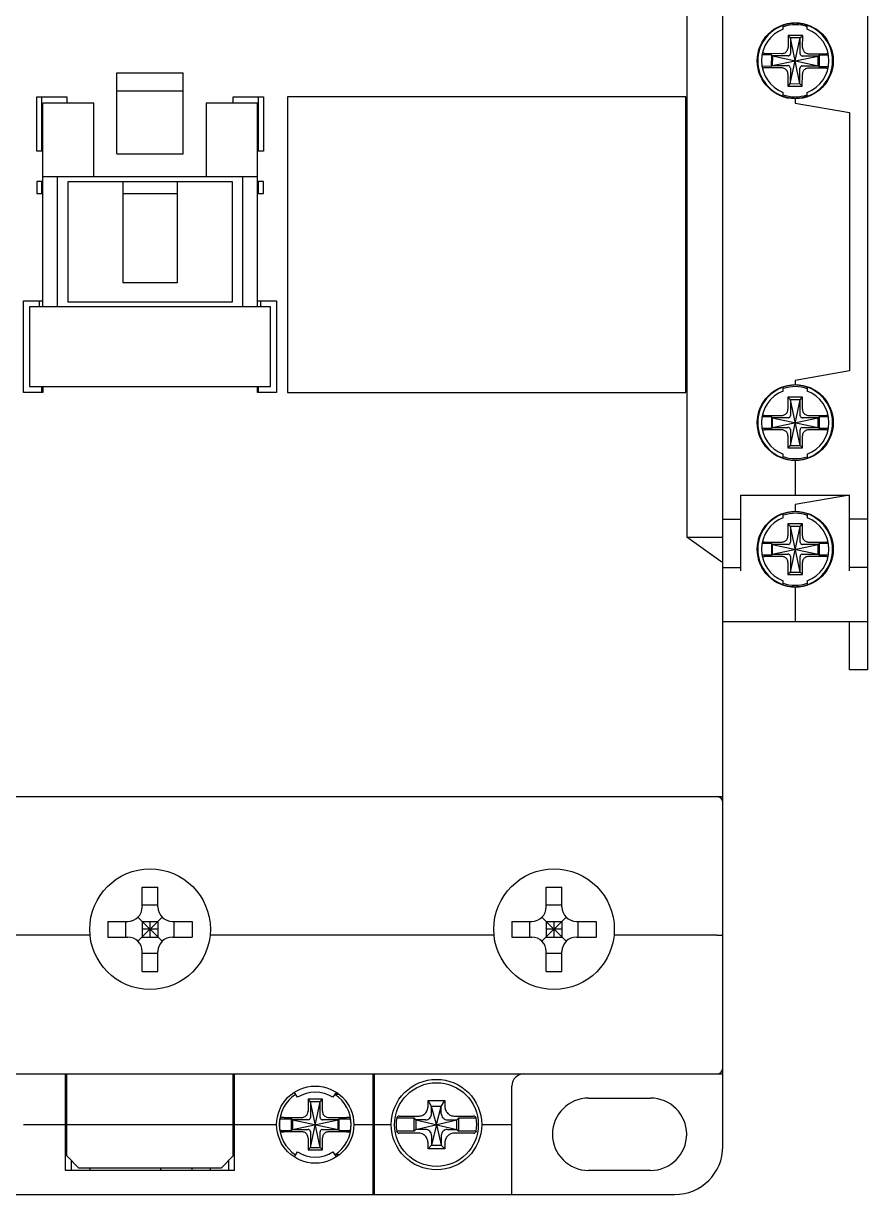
# Model space of a CAD drawing. Header units: millimetres. Extents: x -2410 to -1802, y -2126 to -1959.
# Drawn here: x -2361 to -2291, y -2126 to -2028.9 of the extents above; entities that cross this region are included whole.
import ezdxf

# ---------------------------------------------------------------- set-up
doc = ezdxf.new("R2010")
doc.units = ezdxf.units.MM

msp = doc.modelspace()

# ---------------------------------------------------------------- linework, layer by layer
at = {"color": 7, "linetype": 'Continuous'}
for p, q in [((-2302.975, -2122.004), (-2302.975, -1972.004)), ((-2290.975, -2011.504), (-2290.975, -2082.504)), ((-2305.975, -2022.504), (-2305.975, -2071.504)), ((-2297.975, -2029.389), (-2297.975, -2029.039)), ((-2295.975, -2029.389), (-2295.975, -2029.038)), ((-2297.556, -2029.899), (-2297.565, -2030.894)), ((-2296.356, -2029.909), (-2297.556, -2029.899)), ((-2297.358, -2030.1), (-2297.556, -2029.899)), ((-2297.391, -2033.9), (-2296.558, -2030.107)), ((-2297.358, -2030.1), (-2297.369, -2031.398)), ((-2296.558, -2030.107), (-2297.358, -2030.1)), ((-2296.591, -2033.907), (-2297.358, -2030.1)), ((-2296.569, -2031.405), (-2296.558, -2030.107)), ((-2296.558, -2030.107), (-2296.356, -2029.909)), ((-2296.365, -2030.904), (-2296.356, -2029.909)), ((-2298.95, -2031.507), (-2299.714, -2031.5)), ((-2299.553, -2031.381), (-2298.074, -2031.394)), ((-2298.95, -2031.507), (-2298.959, -2032.467)), ((-2298.871, -2031.587), (-2298.95, -2031.507)), ((-2298.871, -2031.587), (-2298.878, -2032.387)), ((-2298.878, -2032.387), (-2295.071, -2031.62)), ((-2297.573, -2031.599), (-2298.871, -2031.587)), ((-2298.871, -2031.587), (-2295.078, -2032.42)), ((-2295.071, -2031.62), (-2296.369, -2031.609)), ((-2295.865, -2031.414), (-2294.385, -2031.426)), ((-2295.078, -2032.42), (-2295.071, -2031.62)), ((-2295.071, -2031.62), (-2294.991, -2031.541)), ((-2294.991, -2031.541), (-2294.999, -2032.501)), ((-2294.23, -2031.548), (-2294.991, -2031.541)), ((-2353.225, -2039.704), (-2353.225, -2033.004)), ((-2353.225, -2033.004), (-2347.725, -2033.004)), ((-2347.725, -2039.704), (-2347.725, -2033.004)), ((-2298.959, -2032.467), (-2299.727, -2032.46)), ((-2298.085, -2032.594), (-2299.564, -2032.581)), ((-2298.878, -2032.387), (-2298.959, -2032.467)), ((-2298.878, -2032.387), (-2297.58, -2032.399)), ((-2297.584, -2033.103), (-2297.593, -2034.099)), ((-2297.38, -2032.602), (-2297.391, -2033.9)), ((-2296.591, -2033.907), (-2296.58, -2032.609)), ((-2296.393, -2034.109), (-2296.384, -2033.114)), ((-2296.376, -2032.409), (-2295.078, -2032.42)), ((-2294.396, -2032.626), (-2295.875, -2032.613)), ((-2295.078, -2032.42), (-2294.999, -2032.501)), ((-2294.236, -2032.508), (-2294.999, -2032.501)), ((-2297.391, -2033.9), (-2297.593, -2034.099)), ((-2297.593, -2034.099), (-2296.393, -2034.109)), ((-2297.391, -2033.9), (-2296.591, -2033.907)), ((-2296.591, -2033.907), (-2296.393, -2034.109)), ((-2359.875, -2039.504), (-2359.875, -2035.004)), ((-2359.875, -2035.004), (-2357.375, -2035.004)), ((-2359.475, -2035.004), (-2359.475, -2039.504)), ((-2357.375, -2035.004), (-2357.375, -2035.504)), ((-2353.225, -2034.504), (-2347.725, -2034.504)), ((-2343.575, -2035.504), (-2343.575, -2035.004)), ((-2343.575, -2035.004), (-2341.075, -2035.004)), ((-2341.475, -2039.504), (-2341.475, -2035.004)), ((-2341.075, -2035.004), (-2341.075, -2039.504)), ((-2339.075, -2035.004), (-2339.075, -2059.504)), ((-2306.035, -2035.004), (-2339.075, -2035.004)), ((-2306.035, -2059.504), (-2306.035, -2035.004)), ((-2297.975, -2034.969), (-2297.975, -2034.619)), ((-2297.075, -2035.142), (-2297.075, -2035.102)), ((-2296.975, -2035.154), (-2296.975, -2035.51)), ((-2296.875, -2035.141), (-2296.875, -2035.102)), ((-2295.975, -2034.97), (-2295.975, -2034.619)), ((-2359.375, -2052.404), (-2359.375, -2035.504)), ((-2355.125, -2035.504), (-2359.375, -2035.504)), ((-2355.125, -2041.604), (-2355.125, -2035.504)), ((-2345.825, -2035.504), (-2345.825, -2041.604)), ((-2341.575, -2035.504), (-2345.825, -2035.504)), ((-2341.575, -2052.404), (-2341.575, -2035.504)), ((-2296.975, -2035.51), (-2292.475, -2036.304)), ((-2292.475, -2036.304), (-2292.475, -2057.704)), ((-2359.375, -2039.504), (-2359.875, -2039.504)), ((-2353.225, -2039.704), (-2347.725, -2039.704)), ((-2341.075, -2039.504), (-2341.575, -2039.504)), ((-2359.375, -2041.604), (-2341.575, -2041.604)), ((-2358.175, -2041.604), (-2358.175, -2052.404)), ((-2342.775, -2052.404), (-2342.775, -2041.604)), ((-2359.875, -2042.004), (-2359.875, -2043.004)), ((-2359.375, -2042.004), (-2359.875, -2042.004)), ((-2359.475, -2042.004), (-2359.475, -2043.004)), ((-2357.275, -2052.004), (-2357.275, -2042.004)), ((-2357.275, -2042.004), (-2343.675, -2042.004)), ((-2352.725, -2042.004), (-2352.725, -2050.404)), ((-2348.225, -2042.004), (-2348.225, -2050.404)), ((-2343.675, -2042.004), (-2343.675, -2052.004)), ((-2341.075, -2042.004), (-2341.575, -2042.004)), ((-2341.475, -2043.004), (-2341.475, -2042.004)), ((-2341.075, -2043.004), (-2341.075, -2042.004)), ((-2359.875, -2043.004), (-2359.375, -2043.004)), ((-2352.725, -2043.004), (-2348.225, -2043.004)), ((-2341.575, -2043.004), (-2341.075, -2043.004)), ((-2348.225, -2050.404), (-2352.725, -2050.404)), ((-2360.975, -2059.504), (-2360.975, -2051.904)), ((-2360.975, -2051.904), (-2359.375, -2051.904)), ((-2360.475, -2052.404), (-2360.475, -2059.004)), ((-2340.475, -2052.404), (-2360.475, -2052.404)), ((-2359.675, -2051.904), (-2359.675, -2052.404)), ((-2343.675, -2052.004), (-2357.275, -2052.004)), ((-2341.575, -2051.904), (-2339.975, -2051.904)), ((-2341.275, -2052.404), (-2341.275, -2051.904)), ((-2340.475, -2059.004), (-2340.475, -2052.404)), ((-2339.975, -2051.904), (-2339.975, -2059.504)), ((-2292.475, -2057.704), (-2296.975, -2058.497)), ((-2360.475, -2059.004), (-2340.475, -2059.004)), ((-2359.475, -2059.004), (-2359.475, -2059.504)), ((-2359.375, -2059.004), (-2359.375, -2059.504)), ((-2341.575, -2059.504), (-2341.575, -2059.004)), ((-2341.475, -2059.504), (-2341.475, -2059.004)), ((-2297.975, -2059.389), (-2297.975, -2059.039)), ((-2297.075, -2058.866), (-2297.075, -2058.905)), ((-2296.975, -2058.497), (-2296.975, -2058.854)), ((-2296.875, -2058.867), (-2296.875, -2058.905)), ((-2295.975, -2059.038), (-2295.975, -2059.389)), ((-2359.375, -2059.504), (-2360.975, -2059.504)), ((-2339.975, -2059.504), (-2341.575, -2059.504)), ((-2339.075, -2059.504), (-2306.035, -2059.504)), ((-2296.375, -2059.904), (-2297.575, -2059.904)), ((-2297.375, -2060.104), (-2297.575, -2059.904)), ((-2297.575, -2059.904), (-2297.575, -2060.899)), ((-2296.575, -2060.104), (-2297.375, -2060.104)), ((-2297.375, -2060.104), (-2297.375, -2061.402)), ((-2296.575, -2063.904), (-2297.375, -2060.104)), ((-2297.375, -2063.904), (-2296.575, -2060.104)), ((-2296.575, -2060.104), (-2296.375, -2059.904)), ((-2296.575, -2061.402), (-2296.575, -2060.104)), ((-2296.375, -2060.899), (-2296.375, -2059.904)), ((-2298.955, -2061.524), (-2299.72, -2061.524)), ((-2299.559, -2061.404), (-2298.08, -2061.404)), ((-2298.875, -2061.604), (-2298.955, -2061.524)), ((-2298.955, -2061.524), (-2298.955, -2062.484)), ((-2298.875, -2062.404), (-2295.075, -2061.604)), ((-2297.577, -2061.604), (-2298.875, -2061.604)), ((-2298.875, -2061.604), (-2295.075, -2062.404)), ((-2298.875, -2061.604), (-2298.875, -2062.404)), ((-2295.075, -2061.604), (-2296.373, -2061.604)), ((-2295.87, -2061.404), (-2294.391, -2061.404)), ((-2295.075, -2061.604), (-2294.995, -2061.524)), ((-2295.075, -2062.404), (-2295.075, -2061.604)), ((-2294.233, -2061.524), (-2294.995, -2061.524)), ((-2294.995, -2061.524), (-2294.995, -2062.484)), ((-2298.955, -2062.484), (-2299.72, -2062.484)), ((-2298.08, -2062.604), (-2299.559, -2062.604)), ((-2298.875, -2062.404), (-2298.955, -2062.484)), ((-2298.875, -2062.404), (-2297.577, -2062.404)), ((-2297.575, -2063.109), (-2297.575, -2064.104)), ((-2297.375, -2062.606), (-2297.375, -2063.904)), ((-2296.575, -2063.904), (-2296.575, -2062.606)), ((-2296.375, -2064.104), (-2296.375, -2063.109)), ((-2296.373, -2062.404), (-2295.075, -2062.404)), ((-2294.391, -2062.604), (-2295.87, -2062.604)), ((-2295.075, -2062.404), (-2294.995, -2062.484)), ((-2294.233, -2062.484), (-2294.995, -2062.484)), ((-2297.375, -2063.904), (-2297.575, -2064.104)), ((-2297.575, -2064.104), (-2296.375, -2064.104)), ((-2297.375, -2063.904), (-2296.575, -2063.904)), ((-2296.575, -2063.904), (-2296.375, -2064.104)), ((-2297.975, -2064.969), (-2297.975, -2064.619)), ((-2297.075, -2065.102), (-2297.075, -2065.142)), ((-2296.975, -2065.154), (-2296.975, -2068.004)), ((-2296.875, -2065.102), (-2296.875, -2065.141)), ((-2295.975, -2064.619), (-2295.975, -2064.97)), ((-2301.475, -2068.004), (-2292.475, -2068.004)), ((-2301.475, -2074.304), (-2301.475, -2068.004)), ((-2292.475, -2068.004), (-2296.975, -2068.797)), ((-2292.475, -2074.304), (-2292.475, -2068.004)), ((-2296.975, -2068.797), (-2296.975, -2069.354)), ((-2302.975, -2070.004), (-2301.475, -2070.004)), ((-2297.975, -2069.889), (-2297.975, -2069.539)), ((-2297.075, -2069.405), (-2297.075, -2069.366)), ((-2296.875, -2069.405), (-2296.875, -2069.367)), ((-2295.975, -2069.538), (-2295.975, -2069.889)), ((-2290.975, -2070.004), (-2292.475, -2070.004)), ((-2296.375, -2070.404), (-2297.575, -2070.404)), ((-2297.375, -2070.604), (-2297.575, -2070.404)), ((-2297.575, -2070.404), (-2297.575, -2071.399)), ((-2296.575, -2070.604), (-2297.375, -2070.604)), ((-2297.375, -2070.604), (-2297.375, -2071.902)), ((-2296.575, -2074.404), (-2297.375, -2070.604)), ((-2297.375, -2074.404), (-2296.575, -2070.604)), ((-2296.575, -2070.604), (-2296.375, -2070.404)), ((-2296.575, -2071.902), (-2296.575, -2070.604)), ((-2296.375, -2071.399), (-2296.375, -2070.404)), ((-2305.975, -2071.504), (-2302.975, -2071.504)), ((-2303.146, -2073.504), (-2305.975, -2071.504)), ((-2298.955, -2072.024), (-2299.72, -2072.024)), ((-2299.559, -2071.904), (-2298.08, -2071.904)), ((-2298.875, -2072.104), (-2298.955, -2072.024)), ((-2298.955, -2072.024), (-2298.955, -2072.984)), ((-2295.87, -2071.904), (-2294.391, -2071.904)), ((-2295.075, -2072.104), (-2294.995, -2072.024)), ((-2294.233, -2072.024), (-2294.995, -2072.024)), ((-2294.995, -2072.024), (-2294.995, -2072.984)), ((-2298.955, -2072.984), (-2299.72, -2072.984)), ((-2298.875, -2072.904), (-2298.955, -2072.984)), ((-2298.875, -2072.904), (-2295.075, -2072.104)), ((-2297.577, -2072.104), (-2298.875, -2072.104)), ((-2298.875, -2072.104), (-2295.075, -2072.904)), ((-2298.875, -2072.104), (-2298.875, -2072.904)), ((-2298.875, -2072.904), (-2297.577, -2072.904)), ((-2295.075, -2072.104), (-2296.373, -2072.104)), ((-2296.373, -2072.904), (-2295.075, -2072.904)), ((-2295.075, -2072.904), (-2295.075, -2072.104)), ((-2295.075, -2072.904), (-2294.995, -2072.984)), ((-2294.233, -2072.984), (-2294.995, -2072.984)), ((-2303.146, -2073.504), (-2302.975, -2073.504)), ((-2302.975, -2074.004), (-2301.475, -2074.004)), ((-2298.08, -2073.104), (-2299.559, -2073.104)), ((-2297.575, -2073.609), (-2297.575, -2074.604)), ((-2297.375, -2073.106), (-2297.375, -2074.404)), ((-2296.575, -2074.404), (-2296.575, -2073.106)), ((-2296.375, -2074.604), (-2296.375, -2073.609)), ((-2294.391, -2073.104), (-2295.87, -2073.104)), ((-2290.975, -2074.004), (-2292.475, -2074.004)), ((-2297.375, -2074.404), (-2297.575, -2074.604)), ((-2297.575, -2074.604), (-2296.375, -2074.604)), ((-2297.375, -2074.404), (-2296.575, -2074.404)), ((-2296.575, -2074.404), (-2296.375, -2074.604)), ((-2297.975, -2075.469), (-2297.975, -2075.119)), ((-2297.075, -2075.642), (-2297.075, -2075.602)), ((-2296.975, -2075.654), (-2296.975, -2078.504)), ((-2296.875, -2075.641), (-2296.875, -2075.602)), ((-2295.975, -2075.119), (-2295.975, -2075.47)), ((-2302.975, -2078.504), (-2290.975, -2078.504)), ((-2292.475, -2082.504), (-2292.475, -2078.504)), ((-2290.975, -2082.504), (-2292.475, -2082.504)), ((-2397.975, -2093.004), (-2302.975, -2093.004)), ((-2351.125, -2100.504), (-2349.825, -2100.504)), ((-2351.125, -2102.154), (-2351.125, -2100.504)), ((-2349.825, -2102.154), (-2349.825, -2100.504)), ((-2317.625, -2100.504), (-2316.325, -2100.504)), ((-2317.625, -2102.154), (-2317.625, -2100.504)), ((-2316.325, -2102.154), (-2316.325, -2100.504)), ((-2349.825, -2102.004), (-2351.125, -2102.004)), ((-2316.325, -2102.004), (-2317.625, -2102.004)), ((-2349.473, -2105.005), (-2351.476, -2103.002)), ((-2351.476, -2105.005), (-2349.473, -2103.002)), ((-2315.973, -2105.005), (-2317.976, -2103.002)), ((-2317.976, -2105.005), (-2315.973, -2103.002)), ((-2353.975, -2103.354), (-2352.325, -2103.354)), ((-2353.975, -2103.354), (-2353.975, -2104.654)), ((-2352.475, -2104.654), (-2352.475, -2103.354)), ((-2351.125, -2103.354), (-2349.825, -2103.354)), ((-2351.125, -2103.354), (-2351.125, -2104.654)), ((-2349.825, -2104.004), (-2351.125, -2104.004)), ((-2350.475, -2104.654), (-2350.475, -2103.354)), ((-2349.825, -2103.354), (-2349.825, -2104.654)), ((-2348.625, -2103.354), (-2346.975, -2103.354)), ((-2348.475, -2104.654), (-2348.475, -2103.354)), ((-2346.975, -2103.354), (-2346.975, -2104.654)), ((-2320.475, -2103.354), (-2318.825, -2103.354)), ((-2320.475, -2103.354), (-2320.475, -2104.654)), ((-2318.975, -2104.654), (-2318.975, -2103.354)), ((-2317.625, -2103.354), (-2316.325, -2103.354)), ((-2317.625, -2103.354), (-2317.625, -2104.654)), ((-2316.325, -2104.004), (-2317.625, -2104.004)), ((-2316.975, -2104.654), (-2316.975, -2103.354)), ((-2316.325, -2103.354), (-2316.325, -2104.654)), ((-2315.125, -2103.354), (-2313.475, -2103.354)), ((-2314.975, -2104.654), (-2314.975, -2103.354)), ((-2313.475, -2103.354), (-2313.475, -2104.654)), ((-2355.45, -2104.504), (-2379, -2104.504)), ((-2353.975, -2104.654), (-2352.325, -2104.654)), ((-2351.125, -2104.654), (-2349.825, -2104.654)), ((-2348.625, -2104.654), (-2346.975, -2104.654)), ((-2321.95, -2104.504), (-2345.5, -2104.504)), ((-2320.475, -2104.654), (-2318.825, -2104.654)), ((-2317.625, -2104.654), (-2316.325, -2104.654)), ((-2315.125, -2104.654), (-2313.475, -2104.654)), ((-2303.475, -2104.504), (-2312, -2104.504)), ((-2351.125, -2107.504), (-2351.125, -2105.854)), ((-2349.825, -2106.004), (-2351.125, -2106.004)), ((-2349.825, -2107.504), (-2349.825, -2105.854)), ((-2317.625, -2107.504), (-2317.625, -2105.854)), ((-2316.325, -2106.004), (-2317.625, -2106.004)), ((-2316.325, -2107.504), (-2316.325, -2105.854)), ((-2351.125, -2107.504), (-2349.825, -2107.504)), ((-2317.625, -2107.504), (-2316.325, -2107.504)), ((-2397.975, -2116.004), (-2302.975, -2116.004)), ((-2357.475, -2124.004), (-2357.475, -2116.004)), ((-2357.375, -2122.804), (-2357.375, -2116.004)), ((-2343.575, -2122.804), (-2343.575, -2116.004)), ((-2343.475, -2124.004), (-2343.475, -2116.004)), ((-2331.975, -2126.004), (-2331.975, -2116.004)), ((-2331.875, -2126.004), (-2331.875, -2116.004)), ((-2338.245, -2117.939), (-2338.5, -2117.547)), ((-2335.049, -2117.547), (-2335.304, -2117.939)), ((-2334.806, -2117.704), (-2335.151, -2117.704)), ((-2320.475, -2126.004), (-2320.475, -2117.004)), ((-2336.175, -2118.104), (-2337.375, -2118.104)), ((-2337.175, -2118.304), (-2337.375, -2118.104)), ((-2337.375, -2118.104), (-2337.375, -2119.099)), ((-2336.375, -2118.304), (-2337.175, -2118.304)), ((-2336.375, -2122.104), (-2337.175, -2118.304)), ((-2337.175, -2118.304), (-2337.175, -2119.602)), ((-2337.175, -2122.104), (-2336.375, -2118.304)), ((-2336.375, -2118.304), (-2336.175, -2118.104)), ((-2336.375, -2119.602), (-2336.375, -2118.304)), ((-2336.175, -2119.099), (-2336.175, -2118.104)), ((-2327.425, -2118.204), (-2326.025, -2118.204)), ((-2327.125, -2118.704), (-2327.425, -2118.204)), ((-2327.425, -2118.695), (-2327.425, -2118.204)), ((-2326.325, -2118.704), (-2326.025, -2118.204)), ((-2326.025, -2118.204), (-2326.025, -2118.695)), ((-2314.108, -2118.004), (-2308.975, -2118.004)), ((-2339.359, -2119.604), (-2337.88, -2119.604)), ((-2335.67, -2119.604), (-2334.191, -2119.604)), ((-2330.022, -2119.654), (-2328.575, -2119.654)), ((-2329.81, -2119.504), (-2328.233, -2119.504)), ((-2328.425, -2119.804), (-2328.575, -2119.654)), ((-2328.575, -2120.754), (-2328.575, -2119.654)), ((-2326.325, -2118.704), (-2327.125, -2118.704)), ((-2326.725, -2120.204), (-2327.125, -2118.704)), ((-2327.125, -2119.264), (-2327.125, -2118.704)), ((-2326.725, -2120.204), (-2326.325, -2118.704)), ((-2326.325, -2119.264), (-2326.325, -2118.704)), ((-2325.216, -2119.504), (-2323.64, -2119.504)), ((-2325.025, -2119.804), (-2324.875, -2119.654)), ((-2324.875, -2119.654), (-2323.428, -2119.654)), ((-2324.875, -2120.754), (-2324.875, -2119.654)), ((-2360.975, -2120.204), (-2357.475, -2120.204)), ((-2357.375, -2120.204), (-2343.575, -2120.204)), ((-2343.475, -2120.204), (-2339.975, -2120.204)), ((-2339.704, -2119.724), (-2338.755, -2119.724)), ((-2338.675, -2119.804), (-2338.755, -2119.724)), ((-2338.755, -2120.684), (-2338.755, -2119.724)), ((-2338.675, -2120.604), (-2338.755, -2120.684)), ((-2338.675, -2120.604), (-2334.875, -2119.804)), ((-2337.377, -2119.804), (-2338.675, -2119.804)), ((-2338.675, -2119.804), (-2334.875, -2120.604)), ((-2338.675, -2119.804), (-2338.675, -2120.604)), ((-2338.675, -2120.604), (-2337.377, -2120.604)), ((-2334.875, -2119.804), (-2336.173, -2119.804)), ((-2336.173, -2120.604), (-2334.875, -2120.604)), ((-2334.875, -2119.804), (-2334.795, -2119.724)), ((-2334.875, -2120.604), (-2334.875, -2119.804)), ((-2334.875, -2120.604), (-2334.795, -2120.684)), ((-2334.795, -2119.724), (-2333.845, -2119.724)), ((-2334.795, -2120.684), (-2334.795, -2119.724)), ((-2333.575, -2120.204), (-2331.975, -2120.204)), ((-2331.875, -2120.204), (-2330.475, -2120.204)), ((-2328.425, -2120.604), (-2328.575, -2120.754)), ((-2328.425, -2120.604), (-2325.025, -2119.804)), ((-2327.665, -2119.804), (-2328.425, -2119.804)), ((-2328.425, -2119.804), (-2325.025, -2120.604)), ((-2328.425, -2119.804), (-2328.425, -2120.604)), ((-2327.665, -2120.604), (-2328.425, -2120.604)), ((-2326.725, -2120.204), (-2327.125, -2121.904)), ((-2326.725, -2120.204), (-2326.325, -2121.904)), ((-2325.784, -2119.804), (-2325.025, -2119.804)), ((-2325.784, -2120.604), (-2325.025, -2120.604)), ((-2325.025, -2120.604), (-2325.025, -2119.804)), ((-2325.025, -2120.604), (-2324.875, -2120.754)), ((-2322.975, -2120.204), (-2320.475, -2120.204)), ((-2339.704, -2120.684), (-2338.755, -2120.684)), ((-2337.88, -2120.804), (-2339.359, -2120.804)), ((-2337.375, -2121.309), (-2337.375, -2122.304)), ((-2337.175, -2120.806), (-2337.175, -2122.104)), ((-2336.375, -2122.104), (-2336.375, -2120.806)), ((-2336.175, -2122.304), (-2336.175, -2121.309)), ((-2334.191, -2120.804), (-2335.67, -2120.804)), ((-2334.795, -2120.684), (-2333.845, -2120.684)), ((-2328.575, -2120.754), (-2330.022, -2120.754)), ((-2328.233, -2120.904), (-2329.81, -2120.904)), ((-2327.125, -2121.144), (-2327.125, -2121.904)), ((-2326.325, -2121.144), (-2326.325, -2121.904)), ((-2323.64, -2120.904), (-2325.216, -2120.904)), ((-2323.428, -2120.754), (-2324.875, -2120.754)), ((-2338.5, -2122.861), (-2338.245, -2122.468)), ((-2337.175, -2122.104), (-2337.375, -2122.304)), ((-2337.375, -2122.304), (-2336.175, -2122.304)), ((-2337.175, -2122.104), (-2336.375, -2122.104)), ((-2336.375, -2122.104), (-2336.175, -2122.304)), ((-2335.304, -2122.468), (-2335.049, -2122.861)), ((-2327.425, -2122.204), (-2327.425, -2121.712)), ((-2327.125, -2121.904), (-2327.425, -2122.204)), ((-2326.025, -2122.204), (-2327.425, -2122.204)), ((-2327.125, -2121.904), (-2326.325, -2121.904)), ((-2326.325, -2121.904), (-2326.025, -2122.204)), ((-2326.025, -2121.712), (-2326.025, -2122.204)), ((-2357.375, -2122.804), (-2356.375, -2123.804)), ((-2356.975, -2124.004), (-2356.975, -2123.204)), ((-2344.575, -2123.804), (-2343.575, -2122.804)), ((-2343.975, -2123.204), (-2343.975, -2124.004)), ((-2334.803, -2122.704), (-2335.151, -2122.704)), ((-2343.475, -2124.004), (-2357.475, -2124.004)), ((-2344.575, -2123.804), (-2356.375, -2123.804)), ((-2355.475, -2123.804), (-2355.475, -2124.004)), ((-2349.575, -2124.004), (-2349.575, -2123.804)), ((-2346.975, -2124.004), (-2346.975, -2123.804)), ((-2345.475, -2124.004), (-2345.475, -2123.804)), ((-2308.975, -2124.004), (-2314.108, -2124.004)), ((-2393.975, -2126.004), (-2306.975, -2126.004))]:
    msp.add_line(p, q, dxfattribs=at)
for centre, radius in [((-2296.975, -2032.004), 3.15), ((-2296.975, -2062.004), 3.15), ((-2296.975, -2072.504), 3.15), ((-2350.475, -2104.004), 5), ((-2316.975, -2104.004), 5), ((-2326.725, -2120.204), 3.75), ((-2326.725, -2120.204), 3.473), ((-2336.775, -2120.204), 3.2)]:
    msp.add_circle(centre, radius, dxfattribs=at)
for centre, radius, start, end in [((-2296.975, -2032.004), 3.1, 108.81906, 251.18094), ((-2296.975, -2032.004), 3.1, 91.84857, 108.79721), ((-2296.975, -2032.004), 2.986, 70.27141, 109.14457), ((-2296.975, -2032.004), 3.1, 71.19877, 88.15143), ((-2296.975, -2032.004), 3.1, 288.81906, 71.18094), ((-2296.975, -2032.004), 2.8, 110.92483, 249.07517), ((-2296.975, -2032.004), 2.8, 290.92483, 69.07517), ((-2296.975, -2032.004), 2.986, 250.27141, 289.14457), ((-2296.975, -2032.004), 3.1, 251.20279, 268.15143), ((-2296.975, -2032.004), 3.1, 271.84857, 288.80123), ((-2296.975, -2062.004), 3.1, 108.81906, 251.18094), ((-2296.975, -2062.004), 2.8, 110.92483, 249.07517), ((-2296.975, -2062.004), 3.1, 91.84857, 108.79721), ((-2296.975, -2062.004), 2.986, 70.29231, 109.12627), ((-2296.975, -2062.004), 3.1, 71.19877, 88.15143), ((-2296.975, -2062.004), 3.1, 288.81906, 71.18094), ((-2296.975, -2062.004), 2.8, 290.92483, 69.07517), ((-2296.975, -2062.004), 2.986, 250.29231, 289.12627), ((-2296.975, -2062.004), 3.1, 251.20279, 268.15143), ((-2296.975, -2062.004), 3.1, 271.84857, 288.80123), ((-2296.975, -2072.504), 3.1, 108.81906, 251.18094), ((-2296.975, -2072.504), 2.8, 110.92483, 249.07517), ((-2296.975, -2072.504), 3.1, 91.84857, 108.79721), ((-2296.975, -2072.504), 2.986, 70.29231, 109.12627), ((-2296.975, -2072.504), 3.1, 71.19877, 88.15143), ((-2296.975, -2072.504), 3.1, 288.81906, 71.18094), ((-2296.975, -2072.504), 2.8, 290.92483, 69.07517), ((-2296.975, -2072.504), 2.986, 250.29231, 289.12627), ((-2296.975, -2072.504), 3.1, 251.20279, 268.15143), ((-2296.975, -2072.504), 3.1, 271.84857, 288.80123), ((-2303.475, -2093.504), 0.5, 0, 90), ((-2352.325, -2102.154), 1.2, 270, 0), ((-2348.625, -2102.154), 1.2, 180, 270), ((-2318.825, -2102.154), 1.2, 270, 0), ((-2315.125, -2102.154), 1.2, 180, 270), ((-2352.325, -2105.854), 1.2, 0, 90), ((-2348.625, -2105.854), 1.2, 90, 180), ((-2318.825, -2105.854), 1.2, 0, 90), ((-2315.125, -2105.854), 1.2, 90, 180), ((-2303.475, -2115.504), 0.5, 270, 0), ((-2319.475, -2117.004), 1, 90, 180), ((-2336.775, -2120.204), 2.986, 123.15283, 236.84964), ((-2336.775, -2120.204), 2.7, 57, 123), ((-2336.775, -2120.204), 2.986, 303.15283, 56.84964), ((-2314.108, -2121.004), 3, 90, 270), ((-2308.975, -2121.004), 3, 270, 90), ((-2326.725, -2120.204), 3.343, 170.52911, 189.47089), ((-2326.725, -2120.204), 3.343, 350.52911, 9.47089), ((-2336.775, -2120.204), 2.969, 170.6948, 189.3052), ((-2336.775, -2120.204), 2.969, 350.6948, 9.3052), ((-2336.775, -2120.204), 2.7, 237, 303), ((-2306.975, -2122.004), 4, 270, 0)]:
    msp.add_arc(centre, radius, start, end, dxfattribs=at)
for points, knots in [([(-2298.074, -2031.394), (-2297.987, -2031.395), (-2297.808, -2031.352), (-2297.612, -2031.159), (-2297.566, -2030.982), (-2297.565, -2030.894)], [0, 0, 0, 0, 0.2632141, 0.522521, 0.7862193, 0.7862193, 0.7862193, 0.7862193]), ([(-2296.365, -2030.904), (-2296.366, -2030.992), (-2296.322, -2031.17), (-2296.13, -2031.366), (-2295.952, -2031.413), (-2295.865, -2031.414)], [0, 0, 0, 0, 0.2631621, 0.5225616, 0.7862192, 0.7862192, 0.7862192, 0.7862192]), ([(-2297.549, -2031.597), (-2297.554, -2031.598), (-2297.562, -2031.599), (-2297.57, -2031.598), (-2297.573, -2031.598)], [0, 0, 0, 0, 0.01605248, 0.02415809, 0.02415809, 0.02415809, 0.02415809]), ([(-2297.549, -2031.597), (-2297.52, -2031.593), (-2297.463, -2031.572), (-2297.398, -2031.508), (-2297.375, -2031.451), (-2297.371, -2031.423)], [0, 0, 0, 0, 0.0874412, 0.1770622, 0.2645034, 0.2645034, 0.2645034, 0.2645034]), ([(-2297.371, -2031.423), (-2297.37, -2031.417), (-2297.369, -2031.409), (-2297.37, -2031.401), (-2297.37, -2031.399)], [0, 0, 0, 0, 0.01605248, 0.02415809, 0.02415809, 0.02415809, 0.02415809]), ([(-2296.568, -2031.43), (-2296.569, -2031.424), (-2296.57, -2031.416), (-2296.569, -2031.408), (-2296.569, -2031.406)], [0, 0, 0, 0, 0.01605248, 0.02415809, 0.02415809, 0.02415809, 0.02415809]), ([(-2296.568, -2031.43), (-2296.564, -2031.459), (-2296.542, -2031.516), (-2296.479, -2031.58), (-2296.422, -2031.603), (-2296.393, -2031.607)], [0, 0, 0, 0, 0.0874412, 0.1770622, 0.2645034, 0.2645034, 0.2645034, 0.2645034]), ([(-2296.393, -2031.607), (-2296.388, -2031.608), (-2296.38, -2031.609), (-2296.372, -2031.609), (-2296.369, -2031.608)], [0, 0, 0, 0, 0.01605248, 0.02415809, 0.02415809, 0.02415809, 0.02415809]), ([(-2297.584, -2033.103), (-2297.583, -2033.016), (-2297.627, -2032.837), (-2297.819, -2032.642), (-2297.997, -2032.595), (-2298.085, -2032.594)], [0, 0, 0, 0, 0.2631621, 0.5225616, 0.7862192, 0.7862192, 0.7862192, 0.7862192]), ([(-2297.556, -2032.4), (-2297.561, -2032.4), (-2297.569, -2032.398), (-2297.577, -2032.399), (-2297.58, -2032.399)], [0, 0, 0, 0, 0.01605248, 0.02415809, 0.02415809, 0.02415809, 0.02415809]), ([(-2297.381, -2032.578), (-2297.385, -2032.549), (-2297.407, -2032.492), (-2297.47, -2032.427), (-2297.527, -2032.405), (-2297.556, -2032.4)], [0, 0, 0, 0, 0.0874412, 0.1770622, 0.2645034, 0.2645034, 0.2645034, 0.2645034]), ([(-2297.381, -2032.578), (-2297.381, -2032.583), (-2297.38, -2032.591), (-2297.38, -2032.599), (-2297.381, -2032.602)], [0, 0, 0, 0, 0.01605248, 0.02415809, 0.02415809, 0.02415809, 0.02415809]), ([(-2296.578, -2032.585), (-2296.579, -2032.59), (-2296.58, -2032.598), (-2296.579, -2032.606), (-2296.579, -2032.609)], [0, 0, 0, 0, 0.01605248, 0.02415809, 0.02415809, 0.02415809, 0.02415809]), ([(-2296.4, -2032.411), (-2296.429, -2032.414), (-2296.487, -2032.436), (-2296.551, -2032.499), (-2296.574, -2032.556), (-2296.578, -2032.585)], [0, 0, 0, 0, 0.0874412, 0.1770622, 0.2645034, 0.2645034, 0.2645034, 0.2645034]), ([(-2296.4, -2032.411), (-2296.395, -2032.41), (-2296.387, -2032.409), (-2296.379, -2032.409), (-2296.376, -2032.41)], [0, 0, 0, 0, 0.01605248, 0.02415809, 0.02415809, 0.02415809, 0.02415809]), ([(-2295.875, -2032.613), (-2295.963, -2032.613), (-2296.141, -2032.656), (-2296.337, -2032.848), (-2296.384, -2033.026), (-2296.384, -2033.114)], [0, 0, 0, 0, 0.2631051, 0.5226062, 0.7862191, 0.7862191, 0.7862191, 0.7862191]), ([(-2298.08, -2061.404), (-2297.992, -2061.404), (-2297.814, -2061.359), (-2297.62, -2061.165), (-2297.575, -2060.987), (-2297.575, -2060.899)], [0, 0, 0, 0, 0.2632141, 0.522521, 0.7862193, 0.7862193, 0.7862193, 0.7862193]), ([(-2296.375, -2060.899), (-2296.375, -2060.987), (-2296.33, -2061.165), (-2296.136, -2061.359), (-2295.958, -2061.404), (-2295.87, -2061.404)], [0, 0, 0, 0, 0.2631621, 0.5225616, 0.7862192, 0.7862192, 0.7862192, 0.7862192]), ([(-2297.552, -2061.602), (-2297.558, -2061.603), (-2297.566, -2061.604), (-2297.574, -2061.603), (-2297.576, -2061.603)], [0, 0, 0, 0, 0.01605248, 0.02415809, 0.02415809, 0.02415809, 0.02415809]), ([(-2297.552, -2061.602), (-2297.524, -2061.598), (-2297.466, -2061.576), (-2297.402, -2061.512), (-2297.38, -2061.455), (-2297.376, -2061.426)], [0, 0, 0, 0, 0.0874412, 0.1770622, 0.2645034, 0.2645034, 0.2645034, 0.2645034]), ([(-2297.376, -2061.426), (-2297.376, -2061.421), (-2297.374, -2061.413), (-2297.375, -2061.405), (-2297.375, -2061.402)], [0, 0, 0, 0, 0.01605248, 0.02415809, 0.02415809, 0.02415809, 0.02415809]), ([(-2296.573, -2061.426), (-2296.574, -2061.421), (-2296.575, -2061.413), (-2296.574, -2061.405), (-2296.574, -2061.402)], [0, 0, 0, 0, 0.01605248, 0.02415809, 0.02415809, 0.02415809, 0.02415809]), ([(-2296.573, -2061.426), (-2296.569, -2061.455), (-2296.547, -2061.512), (-2296.483, -2061.576), (-2296.426, -2061.598), (-2296.397, -2061.602)], [0, 0, 0, 0, 0.0874412, 0.1770622, 0.2645034, 0.2645034, 0.2645034, 0.2645034]), ([(-2296.397, -2061.602), (-2296.392, -2061.603), (-2296.384, -2061.604), (-2296.375, -2061.603), (-2296.373, -2061.603)], [0, 0, 0, 0, 0.01605248, 0.02415809, 0.02415809, 0.02415809, 0.02415809]), ([(-2297.575, -2063.109), (-2297.575, -2063.021), (-2297.62, -2062.843), (-2297.813, -2062.649), (-2297.992, -2062.604), (-2298.08, -2062.604)], [0, 0, 0, 0, 0.2631621, 0.5225616, 0.7862192, 0.7862192, 0.7862192, 0.7862192]), ([(-2297.552, -2062.405), (-2297.558, -2062.405), (-2297.566, -2062.404), (-2297.574, -2062.404), (-2297.576, -2062.405)], [0, 0, 0, 0, 0.01605248, 0.02415809, 0.02415809, 0.02415809, 0.02415809]), ([(-2297.376, -2062.582), (-2297.38, -2062.553), (-2297.402, -2062.496), (-2297.466, -2062.432), (-2297.524, -2062.41), (-2297.552, -2062.405)], [0, 0, 0, 0, 0.0874412, 0.1770622, 0.2645034, 0.2645034, 0.2645034, 0.2645034]), ([(-2297.376, -2062.582), (-2297.376, -2062.587), (-2297.374, -2062.595), (-2297.375, -2062.603), (-2297.375, -2062.606)], [0, 0, 0, 0, 0.01605248, 0.02415809, 0.02415809, 0.02415809, 0.02415809]), ([(-2296.573, -2062.582), (-2296.574, -2062.587), (-2296.575, -2062.595), (-2296.574, -2062.603), (-2296.574, -2062.606)], [0, 0, 0, 0, 0.01605248, 0.02415809, 0.02415809, 0.02415809, 0.02415809]), ([(-2296.397, -2062.405), (-2296.426, -2062.41), (-2296.483, -2062.432), (-2296.547, -2062.496), (-2296.569, -2062.553), (-2296.573, -2062.582)], [0, 0, 0, 0, 0.0874412, 0.1770622, 0.2645034, 0.2645034, 0.2645034, 0.2645034]), ([(-2296.397, -2062.405), (-2296.392, -2062.405), (-2296.384, -2062.404), (-2296.375, -2062.404), (-2296.373, -2062.405)], [0, 0, 0, 0, 0.01605248, 0.02415809, 0.02415809, 0.02415809, 0.02415809]), ([(-2295.87, -2062.604), (-2295.957, -2062.604), (-2296.135, -2062.649), (-2296.33, -2062.843), (-2296.375, -2063.021), (-2296.375, -2063.109)], [0, 0, 0, 0, 0.2631051, 0.5226062, 0.7862191, 0.7862191, 0.7862191, 0.7862191]), ([(-2298.08, -2071.904), (-2297.992, -2071.904), (-2297.814, -2071.859), (-2297.62, -2071.665), (-2297.575, -2071.487), (-2297.575, -2071.399)], [0, 0, 0, 0, 0.2632141, 0.522521, 0.7862193, 0.7862193, 0.7862193, 0.7862193]), ([(-2297.552, -2072.102), (-2297.524, -2072.098), (-2297.466, -2072.076), (-2297.402, -2072.012), (-2297.38, -2071.955), (-2297.376, -2071.926)], [0, 0, 0, 0, 0.0874412, 0.1770622, 0.2645034, 0.2645034, 0.2645034, 0.2645034]), ([(-2297.376, -2071.926), (-2297.376, -2071.921), (-2297.374, -2071.913), (-2297.375, -2071.905), (-2297.375, -2071.902)], [0, 0, 0, 0, 0.01605248, 0.02415809, 0.02415809, 0.02415809, 0.02415809]), ([(-2296.573, -2071.926), (-2296.574, -2071.921), (-2296.575, -2071.913), (-2296.574, -2071.905), (-2296.574, -2071.902)], [0, 0, 0, 0, 0.01605248, 0.02415809, 0.02415809, 0.02415809, 0.02415809]), ([(-2296.573, -2071.926), (-2296.569, -2071.955), (-2296.547, -2072.012), (-2296.483, -2072.076), (-2296.426, -2072.098), (-2296.397, -2072.102)], [0, 0, 0, 0, 0.0874412, 0.1770622, 0.2645034, 0.2645034, 0.2645034, 0.2645034]), ([(-2296.375, -2071.399), (-2296.375, -2071.487), (-2296.33, -2071.665), (-2296.136, -2071.859), (-2295.958, -2071.904), (-2295.87, -2071.904)], [0, 0, 0, 0, 0.2631621, 0.5225616, 0.7862192, 0.7862192, 0.7862192, 0.7862192]), ([(-2297.552, -2072.102), (-2297.558, -2072.103), (-2297.566, -2072.104), (-2297.574, -2072.103), (-2297.576, -2072.103)], [0, 0, 0, 0, 0.01605248, 0.02415809, 0.02415809, 0.02415809, 0.02415809]), ([(-2297.552, -2072.905), (-2297.558, -2072.905), (-2297.566, -2072.904), (-2297.574, -2072.904), (-2297.576, -2072.905)], [0, 0, 0, 0, 0.01605248, 0.02415809, 0.02415809, 0.02415809, 0.02415809]), ([(-2297.376, -2073.082), (-2297.38, -2073.053), (-2297.402, -2072.996), (-2297.466, -2072.932), (-2297.524, -2072.91), (-2297.552, -2072.905)], [0, 0, 0, 0, 0.0874412, 0.1770622, 0.2645034, 0.2645034, 0.2645034, 0.2645034]), ([(-2296.397, -2072.905), (-2296.426, -2072.91), (-2296.483, -2072.932), (-2296.547, -2072.996), (-2296.569, -2073.053), (-2296.573, -2073.082)], [0, 0, 0, 0, 0.0874412, 0.1770622, 0.2645034, 0.2645034, 0.2645034, 0.2645034]), ([(-2296.397, -2072.102), (-2296.392, -2072.103), (-2296.384, -2072.104), (-2296.375, -2072.103), (-2296.373, -2072.103)], [0, 0, 0, 0, 0.01605248, 0.02415809, 0.02415809, 0.02415809, 0.02415809]), ([(-2296.397, -2072.905), (-2296.392, -2072.905), (-2296.384, -2072.904), (-2296.375, -2072.904), (-2296.373, -2072.905)], [0, 0, 0, 0, 0.01605248, 0.02415809, 0.02415809, 0.02415809, 0.02415809]), ([(-2297.575, -2073.609), (-2297.575, -2073.521), (-2297.62, -2073.343), (-2297.813, -2073.149), (-2297.992, -2073.104), (-2298.08, -2073.104)], [0, 0, 0, 0, 0.2631621, 0.5225616, 0.7862192, 0.7862192, 0.7862192, 0.7862192]), ([(-2297.376, -2073.082), (-2297.376, -2073.087), (-2297.374, -2073.095), (-2297.375, -2073.103), (-2297.375, -2073.106)], [0, 0, 0, 0, 0.01605248, 0.02415809, 0.02415809, 0.02415809, 0.02415809]), ([(-2296.573, -2073.082), (-2296.574, -2073.087), (-2296.575, -2073.095), (-2296.574, -2073.103), (-2296.574, -2073.106)], [0, 0, 0, 0, 0.01605248, 0.02415809, 0.02415809, 0.02415809, 0.02415809]), ([(-2295.87, -2073.104), (-2295.957, -2073.104), (-2296.135, -2073.149), (-2296.33, -2073.343), (-2296.375, -2073.521), (-2296.375, -2073.609)], [0, 0, 0, 0, 0.2631051, 0.5226062, 0.7862191, 0.7862191, 0.7862191, 0.7862191]), ([(-2303.475, -2104.504), (-2303.411, -2104.504), (-2303.296, -2104.501), (-2303.131, -2104.496), (-2303.048, -2104.479), (-2302.975, -2104.474), (-2302.975, -2104.46)], [0, 0, 0, 0, 0.1917303, 0.3542328, 0.4633232, 0.5047529, 0.5047529, 0.5047529, 0.5047529]), ([(-2339.672, -2119.633), (-2339.676, -2119.643), (-2339.683, -2119.663), (-2339.694, -2119.694), (-2339.701, -2119.714), (-2339.704, -2119.724)], [0, 0, 0, 0, 0.03206305, 0.06410962, 0.09614328, 0.09614328, 0.09614328, 0.09614328]), ([(-2339.359, -2119.604), (-2339.41, -2119.604), (-2339.504, -2119.603), (-2339.595, -2119.62), (-2339.666, -2119.619), (-2339.672, -2119.633)], [0, 0, 0, 0, 0.1532713, 0.2685235, 0.3159476, 0.3159476, 0.3159476, 0.3159476]), ([(-2337.88, -2119.604), (-2337.792, -2119.604), (-2337.614, -2119.559), (-2337.42, -2119.365), (-2337.375, -2119.187), (-2337.375, -2119.099)], [0, 0, 0, 0, 0.2631051, 0.5226062, 0.7862191, 0.7862191, 0.7862191, 0.7862191]), ([(-2337.352, -2119.802), (-2337.324, -2119.798), (-2337.266, -2119.776), (-2337.202, -2119.712), (-2337.18, -2119.655), (-2337.176, -2119.626)], [0, 0, 0, 0, 0.0874412, 0.1770622, 0.2645034, 0.2645034, 0.2645034, 0.2645034]), ([(-2337.176, -2119.626), (-2337.176, -2119.621), (-2337.174, -2119.613), (-2337.175, -2119.605), (-2337.175, -2119.602)], [0, 0, 0, 0, 0.01605248, 0.02415809, 0.02415809, 0.02415809, 0.02415809]), ([(-2336.373, -2119.626), (-2336.374, -2119.621), (-2336.375, -2119.613), (-2336.374, -2119.605), (-2336.374, -2119.602)], [0, 0, 0, 0, 0.01605248, 0.02415809, 0.02415809, 0.02415809, 0.02415809]), ([(-2336.373, -2119.626), (-2336.369, -2119.655), (-2336.347, -2119.712), (-2336.283, -2119.776), (-2336.226, -2119.798), (-2336.197, -2119.802)], [0, 0, 0, 0, 0.0874412, 0.1770622, 0.2645034, 0.2645034, 0.2645034, 0.2645034]), ([(-2336.175, -2119.099), (-2336.175, -2119.187), (-2336.13, -2119.365), (-2335.936, -2119.559), (-2335.758, -2119.604), (-2335.67, -2119.604)], [0, 0, 0, 0, 0.2631621, 0.5225616, 0.7862192, 0.7862192, 0.7862192, 0.7862192]), ([(-2333.877, -2119.633), (-2333.883, -2119.619), (-2333.954, -2119.62), (-2334.045, -2119.603), (-2334.139, -2119.604), (-2334.191, -2119.604)], [0, 0, 0, 0, 0.0474242, 0.1626764, 0.3159476, 0.3159476, 0.3159476, 0.3159476]), ([(-2333.845, -2119.724), (-2333.849, -2119.714), (-2333.856, -2119.694), (-2333.866, -2119.663), (-2333.874, -2119.643), (-2333.877, -2119.633)], [0, 0, 0, 0, 0.03203366, 0.06408023, 0.09614328, 0.09614328, 0.09614328, 0.09614328]), ([(-2330.022, -2119.654), (-2330.01, -2119.639), (-2329.987, -2119.608), (-2329.951, -2119.563), (-2329.927, -2119.533), (-2329.915, -2119.518)], [0, 0, 0, 0, 0.0575719, 0.1153185, 0.1732536, 0.1732536, 0.1732536, 0.1732536]), ([(-2329.81, -2119.504), (-2329.833, -2119.504), (-2329.865, -2119.508), (-2329.907, -2119.508), (-2329.915, -2119.518)], [0, 0, 0, 0, 0.070061, 0.1064932, 0.1064932, 0.1064932, 0.1064932]), ([(-2328.233, -2119.504), (-2328.126, -2119.504), (-2327.912, -2119.464), (-2327.642, -2119.287), (-2327.464, -2119.016), (-2327.425, -2118.803), (-2327.425, -2118.695)], [0, 0, 0, 0, 0.321065, 0.633013, 0.94508, 1.266508, 1.266508, 1.266508, 1.266508]), ([(-2327.629, -2119.804), (-2327.567, -2119.805), (-2327.434, -2119.78), (-2327.265, -2119.665), (-2327.149, -2119.495), (-2327.123, -2119.362), (-2327.124, -2119.299)], [0, 0, 0, 0, 0.1863171, 0.3928379, 0.5998159, 0.787513, 0.787513, 0.787513, 0.787513]), ([(-2327.124, -2119.299), (-2327.124, -2119.295), (-2327.125, -2119.283), (-2327.125, -2119.272), (-2327.125, -2119.264)], [0, 0, 0, 0, 0.0119934, 0.03574552, 0.03574552, 0.03574552, 0.03574552]), ([(-2326.325, -2119.299), (-2326.326, -2119.361), (-2326.301, -2119.494), (-2326.186, -2119.664), (-2326.016, -2119.78), (-2325.883, -2119.805), (-2325.82, -2119.804)], [0, 0, 0, 0, 0.1863171, 0.3928379, 0.5998159, 0.787513, 0.787513, 0.787513, 0.787513]), ([(-2326.325, -2119.299), (-2326.325, -2119.295), (-2326.325, -2119.283), (-2326.325, -2119.272), (-2326.325, -2119.264)], [0, 0, 0, 0, 0.0119934, 0.03574552, 0.03574552, 0.03574552, 0.03574552]), ([(-2326.025, -2118.695), (-2326.025, -2118.803), (-2325.985, -2119.016), (-2325.807, -2119.286), (-2325.537, -2119.464), (-2325.323, -2119.504), (-2325.216, -2119.504)], [0, 0, 0, 0, 0.321103, 0.633017, 0.945047, 1.266508, 1.266508, 1.266508, 1.266508]), ([(-2323.535, -2119.518), (-2323.542, -2119.508), (-2323.584, -2119.508), (-2323.616, -2119.504), (-2323.64, -2119.504)], [0, 0, 0, 0, 0.0364322, 0.1064932, 0.1064932, 0.1064932, 0.1064932]), ([(-2323.535, -2119.518), (-2323.522, -2119.533), (-2323.498, -2119.563), (-2323.463, -2119.608), (-2323.439, -2119.639), (-2323.428, -2119.654)], [0, 0, 0, 0, 0.0579339, 0.1156805, 0.1732536, 0.1732536, 0.1732536, 0.1732536]), ([(-2337.352, -2119.802), (-2337.358, -2119.803), (-2337.366, -2119.804), (-2337.374, -2119.803), (-2337.376, -2119.803)], [0, 0, 0, 0, 0.01605248, 0.02415809, 0.02415809, 0.02415809, 0.02415809]), ([(-2337.352, -2120.605), (-2337.358, -2120.605), (-2337.366, -2120.604), (-2337.374, -2120.604), (-2337.376, -2120.605)], [0, 0, 0, 0, 0.01605248, 0.02415809, 0.02415809, 0.02415809, 0.02415809]), ([(-2337.176, -2120.782), (-2337.18, -2120.753), (-2337.202, -2120.696), (-2337.266, -2120.632), (-2337.324, -2120.61), (-2337.352, -2120.605)], [0, 0, 0, 0, 0.0874412, 0.1770622, 0.2645034, 0.2645034, 0.2645034, 0.2645034]), ([(-2336.197, -2120.605), (-2336.226, -2120.61), (-2336.283, -2120.632), (-2336.347, -2120.696), (-2336.369, -2120.753), (-2336.373, -2120.782)], [0, 0, 0, 0, 0.0874412, 0.1770622, 0.2645034, 0.2645034, 0.2645034, 0.2645034]), ([(-2336.197, -2119.802), (-2336.192, -2119.803), (-2336.184, -2119.804), (-2336.175, -2119.803), (-2336.173, -2119.803)], [0, 0, 0, 0, 0.01605248, 0.02415809, 0.02415809, 0.02415809, 0.02415809]), ([(-2336.197, -2120.605), (-2336.192, -2120.605), (-2336.184, -2120.604), (-2336.175, -2120.604), (-2336.173, -2120.605)], [0, 0, 0, 0, 0.01605248, 0.02415809, 0.02415809, 0.02415809, 0.02415809]), ([(-2327.629, -2119.804), (-2327.633, -2119.804), (-2327.645, -2119.804), (-2327.657, -2119.804), (-2327.665, -2119.804)], [0, 0, 0, 0, 0.0119934, 0.03574552, 0.03574552, 0.03574552, 0.03574552]), ([(-2327.629, -2120.603), (-2327.633, -2120.604), (-2327.645, -2120.604), (-2327.657, -2120.604), (-2327.665, -2120.604)], [0, 0, 0, 0, 0.0119934, 0.03574552, 0.03574552, 0.03574552, 0.03574552]), ([(-2327.124, -2121.108), (-2327.123, -2121.046), (-2327.148, -2120.913), (-2327.264, -2120.744), (-2327.433, -2120.628), (-2327.567, -2120.602), (-2327.629, -2120.603)], [0, 0, 0, 0, 0.1863171, 0.3928379, 0.5998159, 0.787513, 0.787513, 0.787513, 0.787513]), ([(-2325.82, -2120.603), (-2325.882, -2120.602), (-2326.015, -2120.627), (-2326.185, -2120.743), (-2326.301, -2120.912), (-2326.326, -2121.046), (-2326.325, -2121.108)], [0, 0, 0, 0, 0.1863171, 0.3928379, 0.5998159, 0.787513, 0.787513, 0.787513, 0.787513]), ([(-2325.82, -2119.804), (-2325.816, -2119.804), (-2325.804, -2119.804), (-2325.792, -2119.804), (-2325.784, -2119.804)], [0, 0, 0, 0, 0.0119934, 0.03574552, 0.03574552, 0.03574552, 0.03574552]), ([(-2325.82, -2120.603), (-2325.816, -2120.604), (-2325.804, -2120.604), (-2325.792, -2120.604), (-2325.784, -2120.604)], [0, 0, 0, 0, 0.0119934, 0.03574552, 0.03574552, 0.03574552, 0.03574552]), ([(-2339.704, -2120.684), (-2339.701, -2120.694), (-2339.694, -2120.714), (-2339.683, -2120.744), (-2339.676, -2120.764), (-2339.672, -2120.774)], [0, 0, 0, 0, 0.03203366, 0.06408023, 0.09614328, 0.09614328, 0.09614328, 0.09614328]), ([(-2339.672, -2120.774), (-2339.666, -2120.789), (-2339.595, -2120.787), (-2339.504, -2120.805), (-2339.41, -2120.804), (-2339.359, -2120.804)], [0, 0, 0, 0, 0.0474242, 0.1626764, 0.3159476, 0.3159476, 0.3159476, 0.3159476]), ([(-2337.375, -2121.309), (-2337.375, -2121.221), (-2337.42, -2121.043), (-2337.613, -2120.849), (-2337.792, -2120.804), (-2337.88, -2120.804)], [0, 0, 0, 0, 0.2631621, 0.5225616, 0.7862192, 0.7862192, 0.7862192, 0.7862192]), ([(-2337.176, -2120.782), (-2337.176, -2120.787), (-2337.174, -2120.795), (-2337.175, -2120.803), (-2337.175, -2120.806)], [0, 0, 0, 0, 0.01605248, 0.02415809, 0.02415809, 0.02415809, 0.02415809]), ([(-2336.373, -2120.782), (-2336.374, -2120.787), (-2336.375, -2120.795), (-2336.374, -2120.803), (-2336.374, -2120.806)], [0, 0, 0, 0, 0.01605248, 0.02415809, 0.02415809, 0.02415809, 0.02415809]), ([(-2335.67, -2120.804), (-2335.757, -2120.804), (-2335.935, -2120.849), (-2336.13, -2121.043), (-2336.175, -2121.221), (-2336.175, -2121.309)], [0, 0, 0, 0, 0.2632141, 0.522521, 0.7862193, 0.7862193, 0.7862193, 0.7862193]), ([(-2334.191, -2120.804), (-2334.139, -2120.804), (-2334.045, -2120.805), (-2333.954, -2120.787), (-2333.883, -2120.789), (-2333.877, -2120.774)], [0, 0, 0, 0, 0.1532713, 0.2685235, 0.3159476, 0.3159476, 0.3159476, 0.3159476]), ([(-2333.877, -2120.774), (-2333.874, -2120.764), (-2333.866, -2120.744), (-2333.856, -2120.714), (-2333.849, -2120.694), (-2333.845, -2120.684)], [0, 0, 0, 0, 0.03206305, 0.06410962, 0.09614328, 0.09614328, 0.09614328, 0.09614328]), ([(-2329.915, -2120.89), (-2329.927, -2120.875), (-2329.951, -2120.845), (-2329.987, -2120.8), (-2330.01, -2120.769), (-2330.022, -2120.754)], [0, 0, 0, 0, 0.0579339, 0.1156805, 0.1732536, 0.1732536, 0.1732536, 0.1732536]), ([(-2329.915, -2120.89), (-2329.907, -2120.9), (-2329.865, -2120.899), (-2329.833, -2120.904), (-2329.81, -2120.904)], [0, 0, 0, 0, 0.0364322, 0.1064932, 0.1064932, 0.1064932, 0.1064932]), ([(-2327.425, -2121.712), (-2327.425, -2121.605), (-2327.464, -2121.392), (-2327.642, -2121.121), (-2327.912, -2120.943), (-2328.126, -2120.904), (-2328.233, -2120.904)], [0, 0, 0, 0, 0.321117, 0.633019, 0.945036, 1.266508, 1.266508, 1.266508, 1.266508]), ([(-2327.124, -2121.108), (-2327.124, -2121.112), (-2327.125, -2121.124), (-2327.125, -2121.136), (-2327.125, -2121.144)], [0, 0, 0, 0, 0.0119934, 0.03574552, 0.03574552, 0.03574552, 0.03574552]), ([(-2326.325, -2121.108), (-2326.325, -2121.112), (-2326.325, -2121.124), (-2326.325, -2121.136), (-2326.325, -2121.144)], [0, 0, 0, 0, 0.0119934, 0.03574552, 0.03574552, 0.03574552, 0.03574552]), ([(-2325.216, -2120.904), (-2325.323, -2120.904), (-2325.537, -2120.943), (-2325.807, -2121.121), (-2325.985, -2121.391), (-2326.025, -2121.605), (-2326.025, -2121.712)], [0, 0, 0, 0, 0.321152, 0.633023, 0.945006, 1.266508, 1.266508, 1.266508, 1.266508]), ([(-2323.64, -2120.904), (-2323.616, -2120.904), (-2323.584, -2120.899), (-2323.542, -2120.9), (-2323.535, -2120.89)], [0, 0, 0, 0, 0.070061, 0.1064932, 0.1064932, 0.1064932, 0.1064932]), ([(-2323.428, -2120.754), (-2323.439, -2120.769), (-2323.463, -2120.8), (-2323.498, -2120.845), (-2323.522, -2120.875), (-2323.535, -2120.89)], [0, 0, 0, 0, 0.0575719, 0.1153185, 0.1732536, 0.1732536, 0.1732536, 0.1732536])]:
    msp.add_open_spline(points, degree=3, knots=knots, dxfattribs=at)
for points in [[(-2299.553, -2031.381), (-2299.596, -2031.381), (-2299.639, -2031.38), (-2299.682, -2031.382)], [(-2294.244, -2031.431), (-2294.291, -2031.427), (-2294.338, -2031.427), (-2294.385, -2031.426)], [(-2299.695, -2032.578), (-2299.651, -2032.581), (-2299.608, -2032.581), (-2299.564, -2032.581)], [(-2294.396, -2032.626), (-2294.347, -2032.627), (-2294.298, -2032.628), (-2294.25, -2032.624)], [(-2299.559, -2061.404), (-2299.602, -2061.404), (-2299.645, -2061.403), (-2299.688, -2061.406)], [(-2294.247, -2061.407), (-2294.295, -2061.403), (-2294.343, -2061.404), (-2294.391, -2061.404)], [(-2299.688, -2062.602), (-2299.645, -2062.604), (-2299.602, -2062.604), (-2299.559, -2062.604)], [(-2294.391, -2062.604), (-2294.343, -2062.604), (-2294.295, -2062.605), (-2294.247, -2062.601)], [(-2299.559, -2071.904), (-2299.602, -2071.904), (-2299.645, -2071.903), (-2299.688, -2071.906)], [(-2294.247, -2071.907), (-2294.295, -2071.903), (-2294.343, -2071.904), (-2294.391, -2071.904)], [(-2299.688, -2073.102), (-2299.645, -2073.104), (-2299.602, -2073.104), (-2299.559, -2073.104)], [(-2294.391, -2073.104), (-2294.343, -2073.104), (-2294.295, -2073.105), (-2294.247, -2073.101)]]:
    msp.add_open_spline(points, degree=3, dxfattribs=at)

doc.saveas('drawing.dxf')
